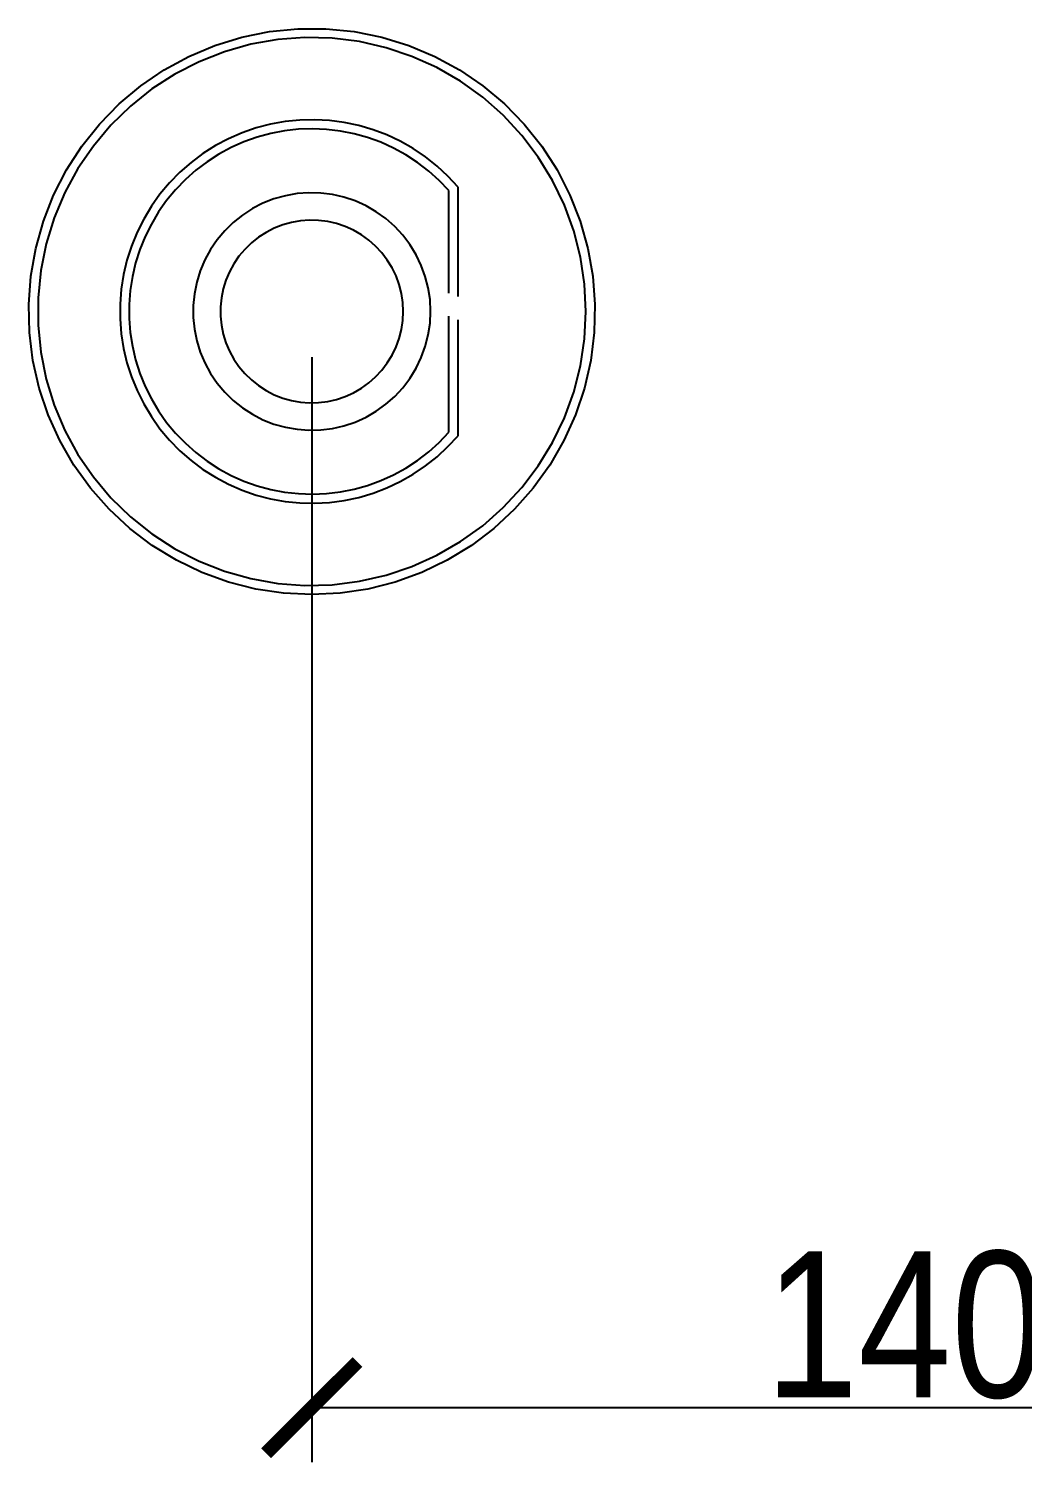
# Model space of a CAD drawing. Header units: millimetres. Extents: x -13 to 161, y -140 to 67.
# Drawn here: x 22.15 to 33.03, y -65.5 to -49.8 of the extents above; entities that cross this region are included whole.
import ezdxf

# ---------------------------------------------------------------- set-up
doc = ezdxf.new("R2010")
doc.units = ezdxf.units.MM
doc.linetypes.add('DASHED', pattern=[1.524, 1.27, -0.254])
for name, color, linetype in [('DIMS', 3, 'CONTINUOUS'), ('HIDDEN', 8, 'DASHED'), ('VISIBLE', 7, 'CONTINUOUS')]:
    doc.layers.add(name, color=color, linetype=linetype)
doc.styles.add('OpenSansCondensed-Light', font='OpenSansCondensed-Light.ttf')
doc.dimstyles.new('EZDXF', dxfattribs={"dimtxt": 0.25, "dimasz": 0.175, "dimexe": 0.375, "dimexo": 0.125, "dimgap": 0.1, "dimtad": 1, "dimlfac": 100, "dimzin": 12, "dimdsep": 46, "dimtxsty": 'OpenSansCondensed-Light', "dimblk": 'ARCHTICK', "dimcen": 2.5, "dimazin": 3, "dimtfac": 0.5, "dimtmove": 2, "dimatfit": 3})

# ---------------------------------------------------------------- blocks, each defined once
blk = doc.blocks.new('_ARCHTICK')
at = {"color": 0, "linetype": 'BYBLOCK', "const_width": 0.15}
blk.add_lwpolyline([(-0.5, -0.5), (0.5, 0.5)], dxfattribs=at)

msp = doc.modelspace()

# ---------------------------------------------------------------- linework, layer by layer
at = {"layer": 'HIDDEN'}
for points in [[(25.25, -56), (24.94134, -55.9846), (24.63575, -55.93853), (24.33626, -55.86228), (24.04585, -55.75658), (23.76741, -55.62249), (23.50371, -55.46134), (23.25736, -55.27474), (23.03081, -55.06453), (22.82632, -54.83282), (22.64592, -54.58189), (22.4914, -54.31425), (22.36429, -54.03256), (22.26586, -53.73961), (22.1971, -53.43831), (22.15867, -53.13166), (22.15096, -52.82271), (22.17406, -52.51453), (22.22772, -52.21019), (22.31143, -51.91269), (22.42433, -51.62501), (22.56532, -51.35), (22.73299, -51.09039), (22.92568, -50.84877), (23.14146, -50.62754), (23.37821, -50.42889), (23.63355, -50.2548), (23.90496, -50.107), (24.18974, -49.98695), (24.48505, -49.89586), (24.78797, -49.83462), (25.09548, -49.80385), (25.40452, -49.80385), (25.71203, -49.83462), (26.01495, -49.89586), (26.31026, -49.98695), (26.59504, -50.107), (26.86645, -50.2548), (27.12179, -50.42889), (27.35854, -50.62754), (27.57432, -50.84877), (27.76701, -51.09039), (27.93468, -51.35), (28.07567, -51.62501), (28.18857, -51.91269), (28.27228, -52.21019), (28.32594, -52.51453), (28.34904, -52.82271), (28.34133, -53.13166), (28.3029, -53.43831), (28.23414, -53.73961), (28.13571, -54.03256), (28.0086, -54.31425), (27.85408, -54.58189), (27.67368, -54.83282), (27.46919, -55.06453), (27.24264, -55.27474), (26.99629, -55.46134), (26.73259, -55.62249), (26.45415, -55.75658), (26.16374, -55.86228), (25.86425, -55.93853), (25.55866, -55.9846), (25.25, -56)], [(28.25, -52.9), (28.23509, -52.6013), (28.19052, -52.30556), (28.11672, -52.01573), (28.01443, -51.7347), (27.88466, -51.46524), (27.72872, -51.21004), (27.54813, -50.97164), (27.34471, -50.7524), (27.12047, -50.55451), (26.87764, -50.37992), (26.61863, -50.23038), (26.34602, -50.10738), (26.06252, -50.01213), (25.77094, -49.94558), (25.47419, -49.90839), (25.17521, -49.90093), (24.87697, -49.92328), (24.58244, -49.97522), (24.29454, -50.05622), (24.01614, -50.16548), (23.75, -50.30192), (23.49877, -50.46419), (23.26494, -50.65066), (23.05084, -50.85948), (22.8586, -51.08859), (22.69013, -51.33569), (22.54709, -51.59835), (22.43092, -51.87394), (22.34277, -52.15973), (22.28351, -52.45287), (22.25373, -52.75046), (22.25373, -53.04954), (22.28351, -53.34713), (22.34277, -53.64027), (22.43092, -53.92606), (22.54709, -54.20165), (22.69013, -54.46431), (22.8586, -54.71141), (23.05084, -54.94052), (23.26494, -55.14934), (23.49877, -55.33581), (23.75, -55.49808), (24.01614, -55.63452), (24.29454, -55.74378), (24.58244, -55.82478), (24.87697, -55.87672), (25.17521, -55.89907), (25.47419, -55.89161), (25.77094, -55.85442), (26.06252, -55.78787), (26.34602, -55.69262), (26.61863, -55.56962), (26.87764, -55.42008), (27.12047, -55.24549), (27.34471, -55.0476), (27.54813, -54.82836), (27.72872, -54.58996), (27.88466, -54.33476), (28.01443, -54.0653), (28.11672, -53.78427), (28.19052, -53.49444), (28.23509, -53.1987), (28.25, -52.9)], [(28.25, -52.9), (28.23509, -52.6013), (28.19052, -52.30556), (28.11672, -52.01573), (28.01443, -51.7347), (27.88466, -51.46524), (27.72872, -51.21004), (27.54813, -50.97164), (27.34471, -50.7524), (27.12047, -50.55451), (26.87764, -50.37992), (26.61863, -50.23038), (26.34602, -50.10738), (26.06252, -50.01213), (25.77094, -49.94558), (25.47419, -49.90839), (25.17521, -49.90093), (24.87697, -49.92328), (24.58244, -49.97522), (24.29454, -50.05622), (24.01614, -50.16548), (23.75, -50.30192), (23.49877, -50.46419), (23.26494, -50.65066), (23.05084, -50.85948), (22.8586, -51.08859), (22.69013, -51.33569), (22.54709, -51.59835), (22.43092, -51.87394), (22.34277, -52.15973), (22.28351, -52.45287), (22.25373, -52.75046), (22.25373, -53.04954), (22.28351, -53.34713), (22.34277, -53.64027), (22.43092, -53.92606), (22.54709, -54.20165), (22.69013, -54.46431), (22.8586, -54.71141), (23.05084, -54.94052), (23.26494, -55.14934), (23.49877, -55.33581), (23.75, -55.49808), (24.01614, -55.63452), (24.29454, -55.74378), (24.58244, -55.82478), (24.87697, -55.87672), (25.17521, -55.89907), (25.47419, -55.89161), (25.77094, -55.85442), (26.06252, -55.78787), (26.34602, -55.69262), (26.61863, -55.56962), (26.87764, -55.42008), (27.12047, -55.24549), (27.34471, -55.0476), (27.54813, -54.82836), (27.72872, -54.58996), (27.88466, -54.33476), (28.01443, -54.0653), (28.11672, -53.78427), (28.19052, -53.49444), (28.23509, -53.1987), (28.25, -52.9)], [(28.25, -52.9), (28.23509, -52.6013), (28.19052, -52.30556), (28.11672, -52.01573), (28.01443, -51.7347), (27.88466, -51.46524), (27.72872, -51.21004), (27.54813, -50.97164), (27.34471, -50.7524), (27.12047, -50.55451), (26.87764, -50.37992), (26.61863, -50.23038), (26.34602, -50.10738), (26.06252, -50.01213), (25.77094, -49.94558), (25.47419, -49.90839), (25.17521, -49.90093), (24.87697, -49.92328), (24.58244, -49.97522), (24.29454, -50.05622), (24.01614, -50.16548), (23.75, -50.30192), (23.49877, -50.46419), (23.26494, -50.65066), (23.05084, -50.85948), (22.8586, -51.08859), (22.69013, -51.33569), (22.54709, -51.59835), (22.43092, -51.87394), (22.34277, -52.15973), (22.28351, -52.45287), (22.25373, -52.75046), (22.25373, -53.04954), (22.28351, -53.34713), (22.34277, -53.64027), (22.43092, -53.92606), (22.54709, -54.20165), (22.69013, -54.46431), (22.8586, -54.71141), (23.05084, -54.94052), (23.26494, -55.14934), (23.49877, -55.33581), (23.75, -55.49808), (24.01614, -55.63452), (24.29454, -55.74378), (24.58244, -55.82478), (24.87697, -55.87672), (25.17521, -55.89907), (25.47419, -55.89161), (25.77094, -55.85442), (26.06252, -55.78787), (26.34602, -55.69262), (26.61863, -55.56962), (26.87764, -55.42008), (27.12047, -55.24549), (27.34471, -55.0476), (27.54813, -54.82836), (27.72872, -54.58996), (27.88466, -54.33476), (28.01443, -54.0653), (28.11672, -53.78427), (28.19052, -53.49444), (28.23509, -53.1987), (28.25, -52.9)], [(26.85, -51.53985), (26.74009, -51.42026), (26.62126, -51.30952), (26.49423, -51.20829), (26.35976, -51.11718), (26.21865, -51.03674), (26.07174, -50.96745), (25.91992, -50.90972), (25.76409, -50.8639), (25.60518, -50.83025), (25.44415, -50.80899), (25.28195, -50.80024), (25.11957, -50.80405), (24.95797, -50.8204), (24.79811, -50.8492), (24.64096, -50.89026), (24.48745, -50.94334), (24.3385, -51.00813), (24.195, -51.08424), (24.05782, -51.17121), (23.92777, -51.26853), (23.80563, -51.3756), (23.69213, -51.4918), (23.58795, -51.61641), (23.49371, -51.74871), (23.40999, -51.8879), (23.33727, -52.03314), (23.27599, -52.18357), (23.22652, -52.33828), (23.18916, -52.49635), (23.16413, -52.65684), (23.15157, -52.81879), (23.15157, -52.98121), (23.16413, -53.14316), (23.18916, -53.30365), (23.22652, -53.46172), (23.27599, -53.61643), (23.33727, -53.76686), (23.40999, -53.9121), (23.49371, -54.05129), (23.58795, -54.18359), (23.69213, -54.3082), (23.80563, -54.4244), (23.92777, -54.53147), (24.05782, -54.62879), (24.195, -54.71576), (24.3385, -54.79187), (24.48745, -54.85666), (24.64096, -54.90974), (24.79811, -54.9508), (24.95797, -54.9796), (25.11957, -54.99595), (25.28195, -54.99976), (25.44415, -54.99101), (25.60518, -54.96975), (25.76409, -54.9361), (25.91992, -54.89028), (26.07174, -54.83255), (26.21865, -54.76326), (26.35976, -54.68282), (26.49423, -54.59171), (26.62126, -54.49048), (26.74009, -54.37974), (26.85, -54.26015)], [(26.85, -51.53985), (26.74009, -51.42026), (26.62126, -51.30952), (26.49423, -51.20829), (26.35976, -51.11718), (26.21865, -51.03674), (26.07174, -50.96745), (25.91992, -50.90972), (25.76409, -50.8639), (25.60518, -50.83025), (25.44415, -50.80899), (25.28195, -50.80024), (25.11957, -50.80405), (24.95797, -50.8204), (24.79811, -50.8492), (24.64096, -50.89026), (24.48745, -50.94334), (24.3385, -51.00813), (24.195, -51.08424), (24.05782, -51.17121), (23.92777, -51.26853), (23.80563, -51.3756), (23.69213, -51.4918), (23.58795, -51.61641), (23.49371, -51.74871), (23.40999, -51.8879), (23.33727, -52.03314), (23.27599, -52.18357), (23.22652, -52.33828), (23.18916, -52.49635), (23.16413, -52.65684), (23.15157, -52.81879), (23.15157, -52.98121), (23.16413, -53.14316), (23.18916, -53.30365), (23.22652, -53.46172), (23.27599, -53.61643), (23.33727, -53.76686), (23.40999, -53.9121), (23.49371, -54.05129), (23.58795, -54.18359), (23.69213, -54.3082), (23.80563, -54.4244), (23.92777, -54.53147), (24.05782, -54.62879), (24.195, -54.71576), (24.3385, -54.79187), (24.48745, -54.85666), (24.64096, -54.90974), (24.79811, -54.9508), (24.95797, -54.9796), (25.11957, -54.99595), (25.28195, -54.99976), (25.44415, -54.99101), (25.60518, -54.96975), (25.76409, -54.9361), (25.91992, -54.89028), (26.07174, -54.83255), (26.21865, -54.76326), (26.35976, -54.68282), (26.49423, -54.59171), (26.62126, -54.49048), (26.74009, -54.37974), (26.85, -54.26015)], [(26.75, -51.57712), (26.6441, -51.46595), (26.52998, -51.36323), (26.40831, -51.26957), (26.27982, -51.18551), (26.14527, -51.11157), (26.00543, -51.04816), (25.86114, -50.99566), (25.71325, -50.95439), (25.56263, -50.92459), (25.41017, -50.90642), (25.25676, -50.90001), (25.10332, -50.90539), (24.95073, -50.92252), (24.79992, -50.9513), (24.65175, -50.99157), (24.50711, -51.04309), (24.36685, -51.10555), (24.23179, -51.17859), (24.10274, -51.26177), (23.98044, -51.35461), (23.86563, -51.45656), (23.75898, -51.56701), (23.66112, -51.68532), (23.57262, -51.81079), (23.494, -51.94268), (23.42574, -52.08021), (23.36822, -52.22257), (23.3218, -52.36892), (23.28674, -52.51841), (23.26325, -52.67014), (23.25147, -52.82323), (23.25147, -52.97677), (23.26325, -53.12986), (23.28674, -53.28159), (23.3218, -53.43108), (23.36822, -53.57743), (23.42574, -53.71979), (23.494, -53.85732), (23.57262, -53.98921), (23.66112, -54.11468), (23.75898, -54.23299), (23.86563, -54.34344), (23.98044, -54.44539), (24.10274, -54.53823), (24.23179, -54.62141), (24.36685, -54.69445), (24.50711, -54.75691), (24.65175, -54.80843), (24.79992, -54.8487), (24.95073, -54.87748), (25.10332, -54.89461), (25.25676, -54.89999), (25.41017, -54.89358), (25.56263, -54.87541), (25.71325, -54.84561), (25.86114, -54.80434), (26.00543, -54.75184), (26.14527, -54.68843), (26.27982, -54.61449), (26.40831, -54.53043), (26.52998, -54.43677), (26.6441, -54.33405), (26.75, -54.22288)], [(26.75, -51.57712), (26.6441, -51.46595), (26.52998, -51.36323), (26.40831, -51.26957), (26.27982, -51.18551), (26.14527, -51.11157), (26.00543, -51.04816), (25.86114, -50.99566), (25.71325, -50.95439), (25.56263, -50.92459), (25.41017, -50.90642), (25.25676, -50.90001), (25.10332, -50.90539), (24.95073, -50.92252), (24.79992, -50.9513), (24.65175, -50.99157), (24.50711, -51.04309), (24.36685, -51.10555), (24.23179, -51.17859), (24.10274, -51.26177), (23.98044, -51.35461), (23.86563, -51.45656), (23.75898, -51.56701), (23.66112, -51.68532), (23.57262, -51.81079), (23.494, -51.94268), (23.42574, -52.08021), (23.36822, -52.22257), (23.3218, -52.36892), (23.28674, -52.51841), (23.26325, -52.67014), (23.25147, -52.82323), (23.25147, -52.97677), (23.26325, -53.12986), (23.28674, -53.28159), (23.3218, -53.43108), (23.36822, -53.57743), (23.42574, -53.71979), (23.494, -53.85732), (23.57262, -53.98921), (23.66112, -54.11468), (23.75898, -54.23299), (23.86563, -54.34344), (23.98044, -54.44539), (24.10274, -54.53823), (24.23179, -54.62141), (24.36685, -54.69445), (24.50711, -54.75691), (24.65175, -54.80843), (24.79992, -54.8487), (24.95073, -54.87748), (25.10332, -54.89461), (25.25676, -54.89999), (25.41017, -54.89358), (25.56263, -54.87541), (25.71325, -54.84561), (25.86114, -54.80434), (26.00543, -54.75184), (26.14527, -54.68843), (26.27982, -54.61449), (26.40831, -54.53043), (26.52998, -54.43677), (26.6441, -54.33405), (26.75, -54.22288)], [(26.55, -52.9), (26.54354, -52.77056), (26.52422, -52.64241), (26.49224, -52.51682), (26.44792, -52.39503), (26.39169, -52.27827), (26.32411, -52.16768), (26.24586, -52.06438), (26.15771, -51.96937), (26.06054, -51.88362), (25.95531, -51.80797), (25.84307, -51.74317), (25.72494, -51.68986), (25.60209, -51.64859), (25.47574, -51.61975), (25.34715, -51.60364), (25.21759, -51.6004), (25.08835, -51.61009), (24.96072, -51.63259), (24.83597, -51.66769), (24.71533, -51.71504), (24.6, -51.77417), (24.49113, -51.84448), (24.38981, -51.92528), (24.29703, -52.01578), (24.21373, -52.11505), (24.14072, -52.22213), (24.07874, -52.33595), (24.0284, -52.45537), (23.9902, -52.57922), (23.96452, -52.70625), (23.95162, -52.8352), (23.95162, -52.9648), (23.96452, -53.09375), (23.9902, -53.22078), (24.0284, -53.34463), (24.07874, -53.46405), (24.14072, -53.57787), (24.21373, -53.68495), (24.29703, -53.78422), (24.38981, -53.87472), (24.49113, -53.95552), (24.6, -54.02583), (24.71533, -54.08496), (24.83597, -54.13231), (24.96072, -54.16741), (25.08835, -54.18991), (25.21759, -54.1996), (25.34715, -54.19636), (25.47574, -54.18025), (25.60209, -54.15141), (25.72494, -54.11014), (25.84307, -54.05683), (25.95531, -53.99203), (26.06054, -53.91638), (26.15771, -53.83063), (26.24586, -53.73562), (26.32411, -53.63232), (26.39169, -53.52173), (26.44792, -53.40497), (26.49224, -53.28318), (26.52422, -53.15759), (26.54354, -53.02944), (26.55, -52.9)], [(26.55, -52.9), (26.54354, -52.77056), (26.52422, -52.64241), (26.49224, -52.51682), (26.44792, -52.39503), (26.39169, -52.27827), (26.32411, -52.16768), (26.24586, -52.06438), (26.15771, -51.96937), (26.06054, -51.88362), (25.95531, -51.80797), (25.84307, -51.74317), (25.72494, -51.68986), (25.60209, -51.64859), (25.47574, -51.61975), (25.34715, -51.60364), (25.21759, -51.6004), (25.08835, -51.61009), (24.96072, -51.63259), (24.83597, -51.66769), (24.71533, -51.71504), (24.6, -51.77417), (24.49113, -51.84448), (24.38981, -51.92528), (24.29703, -52.01578), (24.21373, -52.11505), (24.14072, -52.22213), (24.07874, -52.33595), (24.0284, -52.45537), (23.9902, -52.57922), (23.96452, -52.70625), (23.95162, -52.8352), (23.95162, -52.9648), (23.96452, -53.09375), (23.9902, -53.22078), (24.0284, -53.34463), (24.07874, -53.46405), (24.14072, -53.57787), (24.21373, -53.68495), (24.29703, -53.78422), (24.38981, -53.87472), (24.49113, -53.95552), (24.6, -54.02583), (24.71533, -54.08496), (24.83597, -54.13231), (24.96072, -54.16741), (25.08835, -54.18991), (25.21759, -54.1996), (25.34715, -54.19636), (25.47574, -54.18025), (25.60209, -54.15141), (25.72494, -54.11014), (25.84307, -54.05683), (25.95531, -53.99203), (26.06054, -53.91638), (26.15771, -53.83063), (26.24586, -53.73562), (26.32411, -53.63232), (26.39169, -53.52173), (26.44792, -53.40497), (26.49224, -53.28318), (26.52422, -53.15759), (26.54354, -53.02944), (26.55, -52.9)], [(26.75, -54.22288), (26.75, -51.57712)], [(26.75, -54.22288), (26.75, -51.57712)], [(26.85, -54.26015), (26.85, -51.53985)], [(26.85, -54.26015), (26.85, -51.53985)], [(26.25, -52.9), (26.24503, -52.80043), (26.23017, -52.70185), (26.20557, -52.60524), (26.17148, -52.51157), (26.12822, -52.42175), (26.07624, -52.33668), (26.01604, -52.25721), (25.94824, -52.18413), (25.87349, -52.11817), (25.79255, -52.05997), (25.70621, -52.01013), (25.61534, -51.96913), (25.52084, -51.93738), (25.42365, -51.91519), (25.32473, -51.9028), (25.22507, -51.90031), (25.12566, -51.90776), (25.02748, -51.92507), (24.93151, -51.95207), (24.83871, -51.98849), (24.75, -52.03397), (24.66626, -52.08806), (24.58831, -52.15022), (24.51695, -52.21983), (24.45287, -52.2962), (24.39671, -52.37856), (24.34903, -52.46612), (24.31031, -52.55798), (24.28092, -52.65324), (24.26117, -52.75096), (24.25124, -52.85015), (24.25124, -52.94985), (24.26117, -53.04904), (24.28092, -53.14676), (24.31031, -53.24202), (24.34903, -53.33388), (24.39671, -53.42144), (24.45287, -53.5038), (24.51695, -53.58017), (24.58831, -53.64978), (24.66626, -53.71194), (24.75, -53.76603), (24.83871, -53.81151), (24.93151, -53.84793), (25.02748, -53.87493), (25.12566, -53.89224), (25.22507, -53.89969), (25.32473, -53.8972), (25.42365, -53.88481), (25.52084, -53.86262), (25.61534, -53.83087), (25.70621, -53.78987), (25.79255, -53.74003), (25.87349, -53.68183), (25.94824, -53.61587), (26.01604, -53.54279), (26.07624, -53.46332), (26.12822, -53.37825), (26.17148, -53.28843), (26.20557, -53.19476), (26.23017, -53.09815), (26.24503, -52.99957), (26.25, -52.9)], [(26.25, -52.9), (26.24503, -52.80043), (26.23017, -52.70185), (26.20557, -52.60524), (26.17148, -52.51157), (26.12822, -52.42175), (26.07624, -52.33668), (26.01604, -52.25721), (25.94824, -52.18413), (25.87349, -52.11817), (25.79255, -52.05997), (25.70621, -52.01013), (25.61534, -51.96913), (25.52084, -51.93738), (25.42365, -51.91519), (25.32473, -51.9028), (25.22507, -51.90031), (25.12566, -51.90776), (25.02748, -51.92507), (24.93151, -51.95207), (24.83871, -51.98849), (24.75, -52.03397), (24.66626, -52.08806), (24.58831, -52.15022), (24.51695, -52.21983), (24.45287, -52.2962), (24.39671, -52.37856), (24.34903, -52.46612), (24.31031, -52.55798), (24.28092, -52.65324), (24.26117, -52.75096), (24.25124, -52.85015), (24.25124, -52.94985), (24.26117, -53.04904), (24.28092, -53.14676), (24.31031, -53.24202), (24.34903, -53.33388), (24.39671, -53.42144), (24.45287, -53.5038), (24.51695, -53.58017), (24.58831, -53.64978), (24.66626, -53.71194), (24.75, -53.76603), (24.83871, -53.81151), (24.93151, -53.84793), (25.02748, -53.87493), (25.12566, -53.89224), (25.22507, -53.89969), (25.32473, -53.8972), (25.42365, -53.88481), (25.52084, -53.86262), (25.61534, -53.83087), (25.70621, -53.78987), (25.79255, -53.74003), (25.87349, -53.68183), (25.94824, -53.61587), (26.01604, -53.54279), (26.07624, -53.46332), (26.12822, -53.37825), (26.17148, -53.28843), (26.20557, -53.19476), (26.23017, -53.09815), (26.24503, -52.99957), (26.25, -52.9)], [(26.25, -52.9), (26.24503, -52.80043), (26.23017, -52.70185), (26.20557, -52.60524), (26.17148, -52.51157), (26.12822, -52.42175), (26.07624, -52.33668), (26.01604, -52.25721), (25.94824, -52.18413), (25.87349, -52.11817), (25.79255, -52.05997), (25.70621, -52.01013), (25.61534, -51.96913), (25.52084, -51.93738), (25.42365, -51.91519), (25.32473, -51.9028), (25.22507, -51.90031), (25.12566, -51.90776), (25.02748, -51.92507), (24.93151, -51.95207), (24.83871, -51.98849), (24.75, -52.03397), (24.66626, -52.08806), (24.58831, -52.15022), (24.51695, -52.21983), (24.45287, -52.2962), (24.39671, -52.37856), (24.34903, -52.46612), (24.31031, -52.55798), (24.28092, -52.65324), (24.26117, -52.75096), (24.25124, -52.85015), (24.25124, -52.94985), (24.26117, -53.04904), (24.28092, -53.14676), (24.31031, -53.24202), (24.34903, -53.33388), (24.39671, -53.42144), (24.45287, -53.5038), (24.51695, -53.58017), (24.58831, -53.64978), (24.66626, -53.71194), (24.75, -53.76603), (24.83871, -53.81151), (24.93151, -53.84793), (25.02748, -53.87493), (25.12566, -53.89224), (25.22507, -53.89969), (25.32473, -53.8972), (25.42365, -53.88481), (25.52084, -53.86262), (25.61534, -53.83087), (25.70621, -53.78987), (25.79255, -53.74003), (25.87349, -53.68183), (25.94824, -53.61587), (26.01604, -53.54279), (26.07624, -53.46332), (26.12822, -53.37825), (26.17148, -53.28843), (26.20557, -53.19476), (26.23017, -53.09815), (26.24503, -52.99957), (26.25, -52.9)]]:
    msp.add_lwpolyline(points, dxfattribs=at)
at = {"layer": 'VISIBLE'}
for points in [[(25.25, -56), (24.94134, -55.9846), (24.63575, -55.93853), (24.33626, -55.86228), (24.04585, -55.75658), (23.76741, -55.62249), (23.50371, -55.46134), (23.25736, -55.27474), (23.03081, -55.06453), (22.82632, -54.83282), (22.64592, -54.58189), (22.4914, -54.31425), (22.36429, -54.03256), (22.26586, -53.73961), (22.1971, -53.43831), (22.15867, -53.13166), (22.15096, -52.82271), (22.17406, -52.51453), (22.22772, -52.21019), (22.31143, -51.91269), (22.42433, -51.62501), (22.56532, -51.35), (22.73299, -51.09039), (22.92568, -50.84877), (23.14146, -50.62754), (23.37821, -50.42889), (23.63355, -50.2548), (23.90496, -50.107), (24.18974, -49.98695), (24.48505, -49.89586), (24.78797, -49.83462), (25.09548, -49.80385), (25.40452, -49.80385), (25.71203, -49.83462), (26.01495, -49.89586), (26.31026, -49.98695), (26.59504, -50.107), (26.86645, -50.2548), (27.12179, -50.42889), (27.35854, -50.62754), (27.57432, -50.84877), (27.76701, -51.09039), (27.93468, -51.35), (28.07567, -51.62501), (28.18857, -51.91269), (28.27228, -52.21019), (28.32594, -52.51453), (28.34904, -52.82271), (28.34133, -53.13166), (28.3029, -53.43831), (28.23414, -53.73961), (28.13571, -54.03256), (28.0086, -54.31425), (27.85408, -54.58189), (27.67368, -54.83282), (27.46919, -55.06453), (27.24264, -55.27474), (26.99629, -55.46134), (26.73259, -55.62249), (26.45415, -55.75658), (26.16374, -55.86228), (25.86425, -55.93853), (25.55866, -55.9846), (25.25, -56)], [(28.25, -52.9), (28.23509, -52.6013), (28.19052, -52.30556), (28.11672, -52.01573), (28.01443, -51.7347), (27.88466, -51.46524), (27.72872, -51.21004), (27.54813, -50.97164), (27.34471, -50.7524), (27.12047, -50.55451), (26.87764, -50.37992), (26.61863, -50.23038), (26.34602, -50.10738), (26.06252, -50.01213), (25.77094, -49.94558), (25.47419, -49.90839), (25.17521, -49.90093), (24.87697, -49.92328), (24.58244, -49.97522), (24.29454, -50.05622), (24.01614, -50.16548), (23.75, -50.30192), (23.49877, -50.46419), (23.26494, -50.65066), (23.05084, -50.85948), (22.8586, -51.08859), (22.69013, -51.33569), (22.54709, -51.59835), (22.43092, -51.87394), (22.34277, -52.15973), (22.28351, -52.45287), (22.25373, -52.75046), (22.25373, -53.04954), (22.28351, -53.34713), (22.34277, -53.64027), (22.43092, -53.92606), (22.54709, -54.20165), (22.69013, -54.46431), (22.8586, -54.71141), (23.05084, -54.94052), (23.26494, -55.14934), (23.49877, -55.33581), (23.75, -55.49808), (24.01614, -55.63452), (24.29454, -55.74378), (24.58244, -55.82478), (24.87697, -55.87672), (25.17521, -55.89907), (25.47419, -55.89161), (25.77094, -55.85442), (26.06252, -55.78787), (26.34602, -55.69262), (26.61863, -55.56962), (26.87764, -55.42008), (27.12047, -55.24549), (27.34471, -55.0476), (27.54813, -54.82836), (27.72872, -54.58996), (27.88466, -54.33476), (28.01443, -54.0653), (28.11672, -53.78427), (28.19052, -53.49444), (28.23509, -53.1987), (28.25, -52.9)], [(26.55, -52.9), (26.54354, -52.77056), (26.52422, -52.64241), (26.49224, -52.51682), (26.44792, -52.39503), (26.39169, -52.27827), (26.32411, -52.16768), (26.24586, -52.06438), (26.15771, -51.96937), (26.06054, -51.88362), (25.95531, -51.80797), (25.84307, -51.74317), (25.72494, -51.68986), (25.60209, -51.64859), (25.47574, -51.61975), (25.34715, -51.60364), (25.21759, -51.6004), (25.08835, -51.61009), (24.96072, -51.63259), (24.83597, -51.66769), (24.71533, -51.71504), (24.6, -51.77417), (24.49113, -51.84448), (24.38981, -51.92528), (24.29703, -52.01578), (24.21373, -52.11505), (24.14072, -52.22213), (24.07874, -52.33595), (24.0284, -52.45537), (23.9902, -52.57922), (23.96452, -52.70625), (23.95162, -52.8352), (23.95162, -52.9648), (23.96452, -53.09375), (23.9902, -53.22078), (24.0284, -53.34463), (24.07874, -53.46405), (24.14072, -53.57787), (24.21373, -53.68495), (24.29703, -53.78422), (24.38981, -53.87472), (24.49113, -53.95552), (24.6, -54.02583), (24.71533, -54.08496), (24.83597, -54.13231), (24.96072, -54.16741), (25.08835, -54.18991), (25.21759, -54.1996), (25.34715, -54.19636), (25.47574, -54.18025), (25.60209, -54.15141), (25.72494, -54.11014), (25.84307, -54.05683), (25.95531, -53.99203), (26.06054, -53.91638), (26.15771, -53.83063), (26.24586, -53.73562), (26.32411, -53.63232), (26.39169, -53.52173), (26.44792, -53.40497), (26.49224, -53.28318), (26.52422, -53.15759), (26.54354, -53.02944), (26.55, -52.9)], [(26.25, -52.9), (26.24503, -52.80043), (26.23017, -52.70185), (26.20557, -52.60524), (26.17148, -52.51157), (26.12822, -52.42175), (26.07624, -52.33668), (26.01604, -52.25721), (25.94824, -52.18413), (25.87349, -52.11817), (25.79255, -52.05997), (25.70621, -52.01013), (25.61534, -51.96913), (25.52084, -51.93738), (25.42365, -51.91519), (25.32473, -51.9028), (25.22507, -51.90031), (25.12566, -51.90776), (25.02748, -51.92507), (24.93151, -51.95207), (24.83871, -51.98849), (24.75, -52.03397), (24.66626, -52.08806), (24.58831, -52.15022), (24.51695, -52.21983), (24.45287, -52.2962), (24.39671, -52.37856), (24.34903, -52.46612), (24.31031, -52.55798), (24.28092, -52.65324), (24.26117, -52.75096), (24.25124, -52.85015), (24.25124, -52.94985), (24.26117, -53.04904), (24.28092, -53.14676), (24.31031, -53.24202), (24.34903, -53.33388), (24.39671, -53.42144), (24.45287, -53.5038), (24.51695, -53.58017), (24.58831, -53.64978), (24.66626, -53.71194), (24.75, -53.76603), (24.83871, -53.81151), (24.93151, -53.84793), (25.02748, -53.87493), (25.12566, -53.89224), (25.22507, -53.89969), (25.32473, -53.8972), (25.42365, -53.88481), (25.52084, -53.86262), (25.61534, -53.83087), (25.70621, -53.78987), (25.79255, -53.74003), (25.87349, -53.68183), (25.94824, -53.61587), (26.01604, -53.54279), (26.07624, -53.46332), (26.12822, -53.37825), (26.17148, -53.28843), (26.20557, -53.19476), (26.23017, -53.09815), (26.24503, -52.99957), (26.25, -52.9)]]:
    msp.add_lwpolyline(points, dxfattribs=at)

# ---------------------------------------------------------------- dimensions: what is measured, and where the dimension line sits
at = {"layer": 'DIMS'}
msp.add_linear_dim(base=(25.25, -64.9), p1=(25.25, -52.9), p2=(39.25, -52.9), dimstyle='EZDXF', override={"dimtxt": 1.6, "dimasz": 1, "dimexe": 0.6, "dimexo": 0.5, "dimdec": 2}, dxfattribs=at).render()

doc.saveas('drawing.dxf')
